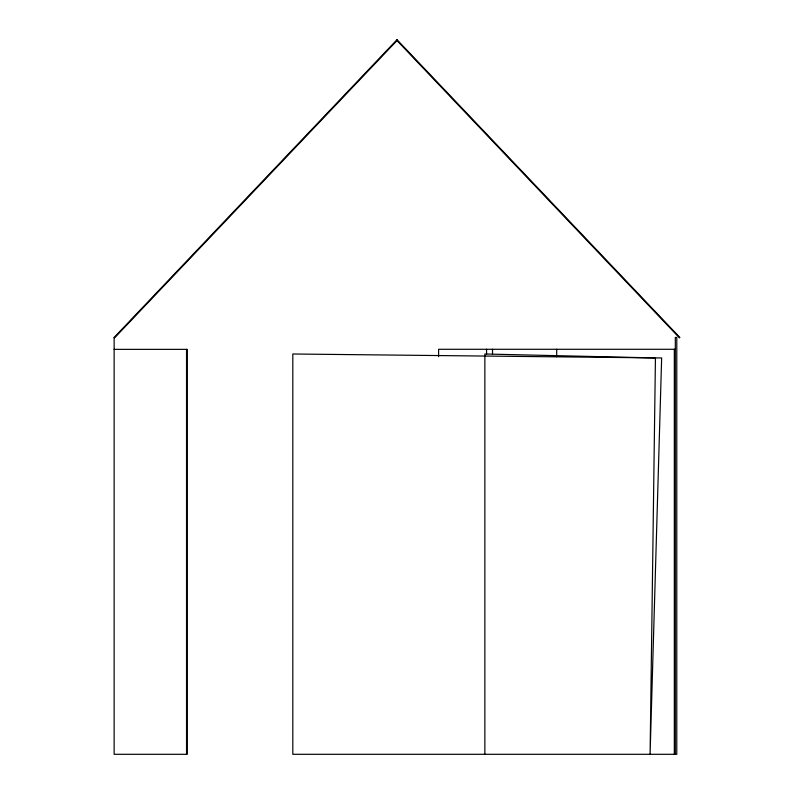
<?xml version="1.0" encoding="UTF-8"?>
<svg xmlns="http://www.w3.org/2000/svg" width="794" height="794" viewBox="0 0 794 794"><rect width="100%" height="100%" fill="white"/><g stroke="black" fill="none" stroke-linecap="round" stroke-linejoin="round"><path stroke-width="1.19" d="M114.138 337.45L397 39.7L397.437 40.107L114.574 337.857L114.138 337.45L114.138 754.3L187.235 754.3L187.235 349.36L114.138 349.36M675.317 349.281L438.606 349.281L438.606 356.714M675.317 754.3L675.317 337.45L676.786 337.45L676.786 754.3L292.817 754.3L292.817 353.995L661.65 357.955L650.087 754.3L655.437 357.955L484.866 353.995L484.866 754.3M674.324 349.281L674.324 754.221M556.693 349.281L556.693 356.714M492.518 349.281L492.518 354.233M486.563 349.281L486.563 354.233M186.54 349.36L186.54 754.3M397 39.7L396.573 40.107L679.436 337.857L679.863 337.45L397 39.7"/></g></svg>
